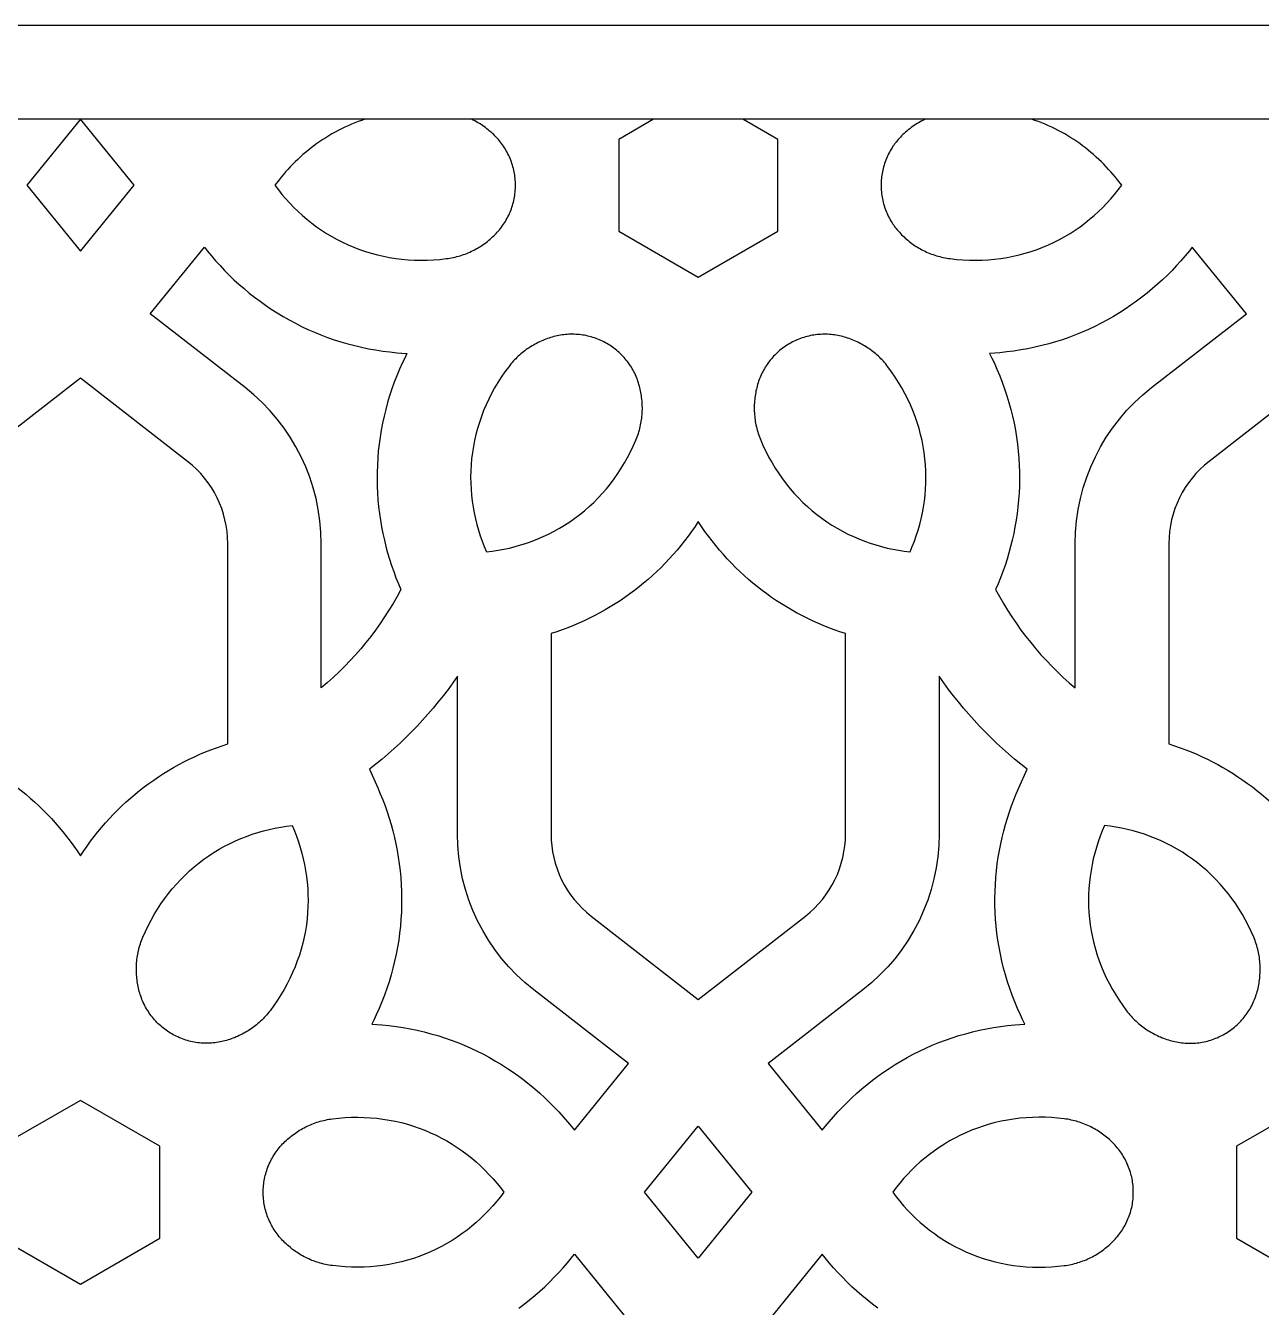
# Model space of a CAD drawing. Extents: x 14322 to 28868, y 1949 to 5319.
# Drawn here: x 16162 to 17947, y 3468 to 5319 of the extents above; entities that cross this region are included whole.
import ezdxf

# ---------------------------------------------------------------- set-up
doc = ezdxf.new("R2010")
doc.units = 0
doc.layers.add('LAYER_01', color=1, linetype='CONTINUOUS')

msp = doc.modelspace()

# ---------------------------------------------------------------- linework, layer by layer
at = {"layer": 'LAYER_01'}
for points in [[(14321.9, 1949.2), (28868, 1949.2), (28868, 5318.8), (14321.9, 5318.8)], [(14457.1, 2084.4), (28732.8, 2084.4), (28732.8, 5183.7), (14457.1, 5183.7)], [(16241.5, 5183.7), (16164.1, 5088.3), (16241.5, 4992.9), (16319, 5088.3)], [(16652.6, 5183.7), (16647.6, 5182), (16642.6, 5180.2), (16637.7, 5178.3), (16632.8, 5176.3), (16628, 5174.2), (16623.2, 5172), (16618.5, 5169.8), (16613.8, 5167.4), (16609.2, 5164.9), (16604.7, 5162.4), (16600.2, 5159.8), (16595.8, 5157), (16591.4, 5154.3), (16587.1, 5151.4), (16582.9, 5148.4), (16578.7, 5145.4), (16574.7, 5142.3), (16570.7, 5139.1), (16566.7, 5135.8), (16562.8, 5132.5), (16559, 5129.1), (16555.3, 5125.7), (16551.7, 5122.2), (16548.1, 5118.6), (16544.6, 5115), (16541.2, 5111.3), (16537.9, 5107.6), (16534.6, 5103.8), (16531.4, 5100), (16528.3, 5096.2), (16522.3, 5088.3), (16527.4, 5081.7), (16532.6, 5075.1), (16538.1, 5068.7), (16543.8, 5062.5), (16549.7, 5056.4), (16555.8, 5050.4), (16562.2, 5044.7), (16568.7, 5039.1), (16575.5, 5033.7), (16582.4, 5028.5), (16589.6, 5023.6), (16596.9, 5018.8), (16604.5, 5014.3), (16612.2, 5010.1), (16620, 5006.1), (16628.1, 5002.3), (16636.3, 4998.9), (16644.6, 4995.7), (16653, 4992.8), (16661.6, 4990.1), (16670.3, 4987.8), (16679.1, 4985.8), (16688, 4984.1), (16696.9, 4982.6), (16705.9, 4981.5), (16715, 4980.7), (16724.1, 4980.2), (16733.2, 4980), (16742.4, 4980.1), (16751.5, 4980.5), (16760.7, 4981.3), (16769.8, 4982.3), (16772.4, 4982.6), (16774.9, 4983), (16777.5, 4983.5), (16780, 4984), (16782.5, 4984.6), (16785, 4985.2), (16787.4, 4985.8), (16789.9, 4986.6), (16792.3, 4987.3), (16794.7, 4988.1), (16797.1, 4989), (16799.4, 4989.9), (16801.7, 4990.9), (16804, 4991.9), (16806.3, 4992.9), (16808.5, 4994), (16810.7, 4995.2), (16812.9, 4996.3), (16815, 4997.6), (16817.2, 4998.8), (16819.3, 5000.1), (16821.3, 5001.5), (16823.3, 5002.9), (16825.3, 5004.3), (16827.3, 5005.8), (16829.2, 5007.3), (16831.1, 5008.8), (16833, 5010.4), (16834.8, 5011.9), (16836.6, 5013.6), (16838.4, 5015.2), (16840.1, 5016.9), (16841.8, 5018.7), (16843.5, 5020.4), (16845.1, 5022.3), (16846.7, 5024.1), (16848.2, 5026), (16849.7, 5028), (16851.2, 5030), (16852.6, 5032), (16854, 5034.1), (16855.3, 5036.2), (16856.5, 5038.4), (16857.8, 5040.6), (16858.9, 5042.8), (16860, 5045.1), (16861.1, 5047.3), (16862.1, 5049.6), (16863, 5052), (16863.9, 5054.3), (16864.7, 5056.7), (16865.5, 5059.1), (16866.2, 5061.5), (16866.8, 5063.9), (16867.4, 5066.3), (16867.9, 5068.8), (16868.3, 5071.2), (16868.7, 5073.7), (16869, 5076.1), (16869.3, 5078.6), (16869.5, 5081), (16869.7, 5083.4), (16869.8, 5085.9), (16869.8, 5088.3), (16869.8, 5090.7), (16869.7, 5093.1), (16869.5, 5095.6), (16869.3, 5098), (16869, 5100.5), (16868.7, 5102.9), (16868.3, 5105.4), (16867.9, 5107.8), (16867.4, 5110.2), (16866.8, 5112.7), (16866.2, 5115.1), (16865.5, 5117.5), (16864.7, 5119.9), (16863.9, 5122.3), (16863, 5124.6), (16862.1, 5126.9), (16861.1, 5129.3), (16860, 5131.5), (16858.9, 5133.8), (16857.8, 5136), (16856.5, 5138.2), (16855.3, 5140.4), (16854, 5142.5), (16852.6, 5144.6), (16851.2, 5146.6), (16849.7, 5148.6), (16848.2, 5150.6), (16846.7, 5152.5), (16845.1, 5154.3), (16843.5, 5156.2), (16841.8, 5157.9), (16840.1, 5159.7), (16838.3, 5161.5), (16836.4, 5163.2), (16834.5, 5165), (16832.5, 5166.6), (16830.5, 5168.3), (16828.5, 5169.9), (16826.4, 5171.5), (16824.3, 5173), (16822.2, 5174.5), (16820, 5176), (16817.8, 5177.4), (16815.5, 5178.7), (16813.3, 5180), (16810.9, 5181.3), (16808.6, 5182.5), (16806.2, 5183.7)], [(17069.3, 5183.7), (17018.9, 5154.6), (17018.9, 5022), (17133.8, 4955.7), (17248.6, 5022), (17248.6, 5154.6), (17198.2, 5183.7)], [(17461.3, 5183.7), (17459, 5182.5), (17456.6, 5181.3), (17454.3, 5180), (17452, 5178.7), (17449.8, 5177.4), (17447.5, 5176), (17445.4, 5174.5), (17443.2, 5173), (17441.1, 5171.5), (17439.1, 5169.9), (17437, 5168.3), (17435, 5166.6), (17433.1, 5165), (17431.2, 5163.2), (17429.3, 5161.5), (17427.4, 5159.7), (17425.7, 5157.9), (17424.1, 5156.2), (17422.5, 5154.3), (17420.9, 5152.5), (17419.3, 5150.6), (17417.8, 5148.6), (17416.4, 5146.6), (17414.9, 5144.6), (17413.6, 5142.5), (17412.3, 5140.4), (17411, 5138.2), (17409.8, 5136), (17408.6, 5133.8), (17407.5, 5131.5), (17406.5, 5129.3), (17405.5, 5126.9), (17404.5, 5124.6), (17403.7, 5122.3), (17402.8, 5119.9), (17402.1, 5117.5), (17401.4, 5115.1), (17400.8, 5112.7), (17400.2, 5110.2), (17399.7, 5107.8), (17399.2, 5105.4), (17398.8, 5102.9), (17398.5, 5100.5), (17398.2, 5098), (17398, 5095.6), (17397.9, 5093.1), (17397.8, 5090.7), (17397.8, 5088.3), (17397.8, 5085.9), (17397.9, 5083.4), (17398, 5081), (17398.2, 5078.6), (17398.5, 5076.1), (17398.8, 5073.7), (17399.2, 5071.2), (17399.7, 5068.8), (17400.2, 5066.3), (17400.8, 5063.9), (17401.4, 5061.5), (17402.1, 5059.1), (17402.8, 5056.7), (17403.7, 5054.3), (17404.5, 5052), (17405.5, 5049.6), (17406.5, 5047.3), (17407.5, 5045.1), (17408.6, 5042.8), (17409.8, 5040.6), (17411, 5038.4), (17412.3, 5036.2), (17413.6, 5034.1), (17414.9, 5032), (17416.4, 5030), (17417.8, 5028), (17419.3, 5026), (17420.9, 5024.1), (17422.5, 5022.3), (17424.1, 5020.4), (17425.7, 5018.7), (17427.4, 5016.9), (17429.2, 5015.2), (17430.9, 5013.6), (17432.7, 5011.9), (17434.6, 5010.4), (17436.4, 5008.8), (17438.3, 5007.3), (17440.2, 5005.8), (17442.2, 5004.3), (17444.2, 5002.9), (17446.2, 5001.5), (17448.3, 5000.1), (17450.4, 4998.8), (17452.5, 4997.6), (17454.6, 4996.3), (17456.8, 4995.2), (17459, 4994), (17461.3, 4992.9), (17463.5, 4991.9), (17465.8, 4990.9), (17468.1, 4989.9), (17470.5, 4989), (17472.9, 4988.1), (17475.2, 4987.3), (17477.7, 4986.6), (17480.1, 4985.8), (17482.6, 4985.2), (17485, 4984.6), (17487.5, 4984), (17490.1, 4983.5), (17492.6, 4983), (17495.2, 4982.6), (17497.7, 4982.3), (17506.9, 4981.3), (17516, 4980.5), (17525.2, 4980.1), (17534.3, 4980), (17543.5, 4980.2), (17552.6, 4980.7), (17561.6, 4981.5), (17570.6, 4982.6), (17579.6, 4984.1), (17588.5, 4985.8), (17597.2, 4987.8), (17605.9, 4990.1), (17614.5, 4992.8), (17623, 4995.7), (17631.3, 4998.9), (17639.5, 5002.3), (17647.5, 5006.1), (17655.4, 5010.1), (17663.1, 5014.3), (17670.6, 5018.8), (17678, 5023.6), (17685.1, 5028.5), (17692.1, 5033.7), (17698.8, 5039.1), (17705.4, 5044.7), (17711.7, 5050.4), (17717.9, 5056.4), (17723.8, 5062.5), (17729.5, 5068.7), (17734.9, 5075.1), (17740.2, 5081.7), (17745.2, 5088.3), (17739.2, 5096.2), (17736.1, 5100), (17732.9, 5103.8), (17729.7, 5107.6), (17726.3, 5111.3), (17722.9, 5115), (17719.4, 5118.6), (17715.9, 5122.2), (17712.2, 5125.7), (17708.5, 5129.1), (17704.7, 5132.5), (17700.8, 5135.8), (17696.9, 5139.1), (17692.9, 5142.3), (17688.8, 5145.4), (17684.6, 5148.4), (17680.4, 5151.4), (17676.1, 5154.3), (17671.8, 5157), (17667.4, 5159.8), (17662.9, 5162.4), (17658.3, 5164.9), (17653.7, 5167.4), (17649.1, 5169.8), (17644.3, 5172), (17639.6, 5174.2), (17634.7, 5176.3), (17629.9, 5178.3), (17624.9, 5180.2), (17620, 5182), (17615, 5183.7)], [(17001.8, 4859.7), (16999.7, 4860.9), (16997.5, 4862), (16995.3, 4863.1), (16993.1, 4864.1), (16990.9, 4865.1), (16988.6, 4866.1), (16986.3, 4867), (16983.9, 4867.8), (16981.6, 4868.6), (16979.2, 4869.3), (16976.8, 4869.9), (16974.3, 4870.5), (16971.9, 4871.1), (16969.4, 4871.6), (16966.9, 4872), (16964.4, 4872.3), (16962, 4872.6), (16959.5, 4872.8), (16957, 4873), (16954.4, 4873.1), (16951.9, 4873.2), (16949.4, 4873.1), (16946.9, 4873.1), (16944.5, 4872.9), (16942, 4872.7), (16939.5, 4872.5), (16937.1, 4872.1), (16934.6, 4871.8), (16932.2, 4871.3), (16929.8, 4870.8), (16927.5, 4870.3), (16925.1, 4869.7), (16922.8, 4869), (16920.5, 4868.3), (16918.2, 4867.6), (16915.9, 4866.8), (16913.6, 4865.9), (16911.3, 4865.1), (16909.1, 4864.1), (16906.8, 4863.2), (16904.6, 4862.2), (16902.4, 4861.1), (16900.2, 4860), (16898, 4858.8), (16895.8, 4857.6), (16893.7, 4856.4), (16891.6, 4855.1), (16889.5, 4853.7), (16887.4, 4852.4), (16885.4, 4850.9), (16883.4, 4849.4), (16881.4, 4847.9), (16879.4, 4846.3), (16877.5, 4844.7), (16875.6, 4843.1), (16873.7, 4841.3), (16871.9, 4839.6), (16870.1, 4837.8), (16868.3, 4836), (16866.6, 4834.1), (16864.8, 4832.1), (16863.2, 4830.2), (16861.5, 4828.2), (16860, 4826.1), (16854.5, 4818.7), (16849.3, 4811.1), (16844.4, 4803.4), (16839.7, 4795.6), (16835.3, 4787.5), (16831.2, 4779.4), (16827.4, 4771.2), (16823.8, 4762.8), (16820.6, 4754.3), (16817.6, 4745.8), (16815, 4737.2), (16812.7, 4728.5), (16810.7, 4719.7), (16809, 4711), (16807.6, 4702.2), (16806.5, 4693.3), (16805.7, 4684.5), (16805.2, 4675.7), (16805, 4666.9), (16805.2, 4658.1), (16805.6, 4649.4), (16806.3, 4640.7), (16807.3, 4632.1), (16808.6, 4623.6), (16810.2, 4615.1), (16812, 4606.7), (16814.1, 4598.4), (16816.4, 4590.3), (16819, 4582.2), (16821.8, 4574.3), (16824.8, 4566.4), (16828, 4558.8), (16836.3, 4559.8), (16844.6, 4561.1), (16852.9, 4562.6), (16861.1, 4564.4), (16869.4, 4566.5), (16877.6, 4568.8), (16885.8, 4571.4), (16893.9, 4574.3), (16901.9, 4577.5), (16909.9, 4580.9), (16917.7, 4584.6), (16925.5, 4588.6), (16933.2, 4592.9), (16940.7, 4597.5), (16948.1, 4602.3), (16955.4, 4607.4), (16962.5, 4612.7), (16969.4, 4618.3), (16976.1, 4624.2), (16982.7, 4630.3), (16989.1, 4636.7), (16995.2, 4643.3), (17001.1, 4650.1), (17006.8, 4657.1), (17012.3, 4664.4), (17017.5, 4671.8), (17022.5, 4679.5), (17027.3, 4687.3), (17031.7, 4695.3), (17036, 4703.4), (17039.9, 4711.7), (17043.6, 4720.1), (17044.6, 4722.5), (17045.5, 4724.9), (17046.4, 4727.3), (17047.2, 4729.8), (17048, 4732.2), (17048.7, 4734.7), (17049.3, 4737.1), (17049.9, 4739.6), (17050.5, 4742.1), (17051, 4744.6), (17051.4, 4747), (17051.8, 4749.5), (17052.1, 4752), (17052.4, 4754.5), (17052.6, 4757), (17052.8, 4759.5), (17052.9, 4762), (17053, 4764.4), (17053, 4766.9), (17052.9, 4769.4), (17052.9, 4771.8), (17052.7, 4774.3), (17052.5, 4776.7), (17052.3, 4779.2), (17052, 4781.6), (17051.7, 4784), (17051.3, 4786.4), (17050.9, 4788.8), (17050.4, 4791.2), (17049.9, 4793.6), (17049.3, 4795.9), (17048.7, 4798.3), (17048.1, 4800.6), (17047.4, 4802.9), (17046.6, 4805.3), (17045.8, 4807.6), (17044.9, 4809.9), (17044, 4812.2), (17043, 4814.4), (17041.9, 4816.7), (17040.8, 4818.9), (17039.6, 4821.1), (17038.4, 4823.3), (17037.1, 4825.4), (17035.7, 4827.5), (17034.3, 4829.6), (17032.9, 4831.7), (17031.4, 4833.7), (17029.8, 4835.6), (17028.2, 4837.6), (17026.6, 4839.5), (17024.9, 4841.3), (17023.2, 4843.1), (17021.4, 4844.9), (17019.6, 4846.6), (17017.7, 4848.3), (17015.8, 4849.9), (17013.9, 4851.4), (17012, 4853), (17010, 4854.4), (17008, 4855.8), (17005.9, 4857.2), (17003.9, 4858.4)], [(17265.8, 4859.7), (17263.7, 4858.4), (17261.6, 4857.2), (17259.6, 4855.8), (17257.6, 4854.4), (17255.6, 4853), (17253.6, 4851.4), (17251.7, 4849.9), (17249.8, 4848.3), (17248, 4846.6), (17246.1, 4844.9), (17244.4, 4843.1), (17242.6, 4841.3), (17240.9, 4839.5), (17239.3, 4837.6), (17237.7, 4835.6), (17236.1, 4833.7), (17234.6, 4831.7), (17233.2, 4829.6), (17231.8, 4827.5), (17230.5, 4825.4), (17229.2, 4823.3), (17227.9, 4821.1), (17226.8, 4818.9), (17225.6, 4816.7), (17224.6, 4814.4), (17223.6, 4812.2), (17222.6, 4809.9), (17221.7, 4807.6), (17220.9, 4805.3), (17220.1, 4802.9), (17219.4, 4800.6), (17218.8, 4798.3), (17218.2, 4795.9), (17217.6, 4793.6), (17217.1, 4791.2), (17216.7, 4788.8), (17216.2, 4786.4), (17215.9, 4784), (17215.5, 4781.6), (17215.2, 4779.2), (17215, 4776.7), (17214.8, 4774.3), (17214.7, 4771.8), (17214.6, 4769.4), (17214.6, 4766.9), (17214.6, 4764.4), (17214.6, 4762), (17214.8, 4759.5), (17214.9, 4757), (17215.2, 4754.5), (17215.4, 4752), (17215.8, 4749.5), (17216.1, 4747), (17216.6, 4744.6), (17217.1, 4742.1), (17217.6, 4739.6), (17218.2, 4737.1), (17218.9, 4734.7), (17219.6, 4732.2), (17220.3, 4729.8), (17221.1, 4727.3), (17222, 4724.9), (17222.9, 4722.5), (17223.9, 4720.1), (17227.6, 4711.7), (17231.6, 4703.4), (17235.8, 4695.3), (17240.3, 4687.3), (17245, 4679.5), (17250, 4671.8), (17255.2, 4664.4), (17260.7, 4657.1), (17266.4, 4650.1), (17272.3, 4643.3), (17278.5, 4636.7), (17284.8, 4630.3), (17291.4, 4624.2), (17298.1, 4618.3), (17305.1, 4612.7), (17312.2, 4607.4), (17319.4, 4602.3), (17326.8, 4597.5), (17334.4, 4592.9), (17342, 4588.6), (17349.8, 4584.6), (17357.7, 4580.9), (17365.6, 4577.5), (17373.7, 4574.3), (17381.8, 4571.4), (17390, 4568.8), (17398.2, 4566.5), (17406.4, 4564.4), (17414.7, 4562.6), (17422.9, 4561.1), (17431.2, 4559.8), (17439.5, 4558.8), (17442.7, 4566.4), (17445.8, 4574.3), (17448.6, 4582.2), (17451.1, 4590.3), (17453.5, 4598.4), (17455.5, 4606.7), (17457.4, 4615.1), (17458.9, 4623.6), (17460.2, 4632.1), (17461.2, 4640.7), (17461.9, 4649.4), (17462.4, 4658.1), (17462.5, 4666.9), (17462.3, 4675.7), (17461.9, 4684.5), (17461.1, 4693.3), (17460, 4702.2), (17458.6, 4711), (17456.9, 4719.7), (17454.9, 4728.5), (17452.5, 4737.2), (17449.9, 4745.8), (17446.9, 4754.3), (17443.7, 4762.8), (17440.2, 4771.2), (17436.3, 4779.4), (17432.2, 4787.5), (17427.8, 4795.6), (17423.1, 4803.4), (17418.2, 4811.1), (17413, 4818.7), (17407.6, 4826.1), (17406, 4828.2), (17404.4, 4830.2), (17402.7, 4832.1), (17401, 4834.1), (17399.2, 4836), (17397.5, 4837.8), (17395.7, 4839.6), (17393.8, 4841.3), (17392, 4843.1), (17390.1, 4844.7), (17388.1, 4846.3), (17386.2, 4847.9), (17384.2, 4849.4), (17382.2, 4850.9), (17380.1, 4852.4), (17378, 4853.7), (17376, 4855.1), (17373.8, 4856.4), (17371.7, 4857.6), (17369.5, 4858.8), (17367.4, 4860), (17365.2, 4861.1), (17363, 4862.2), (17360.7, 4863.2), (17358.5, 4864.1), (17356.2, 4865.1), (17354, 4865.9), (17351.7, 4866.8), (17349.4, 4867.6), (17347.1, 4868.3), (17344.7, 4869), (17342.4, 4869.7), (17340.1, 4870.3), (17337.7, 4870.8), (17335.3, 4871.3), (17332.9, 4871.8), (17330.5, 4872.1), (17328, 4872.5), (17325.6, 4872.7), (17323.1, 4872.9), (17320.6, 4873.1), (17318.1, 4873.1), (17315.6, 4873.2), (17313.1, 4873.1), (17310.6, 4873), (17308.1, 4872.8), (17305.6, 4872.6), (17303.1, 4872.3), (17300.6, 4872), (17298.1, 4871.6), (17295.7, 4871.1), (17293.2, 4870.5), (17290.8, 4869.9), (17288.4, 4869.3), (17286, 4868.6), (17283.6, 4867.8), (17281.3, 4867), (17279, 4866.1), (17276.7, 4865.1), (17274.4, 4864.1), (17272.2, 4863.1), (17270, 4862), (17267.9, 4860.9)], [(16373.5, 3862.6), (16371.4, 3863.9), (16369.4, 3865.2), (16367.3, 3866.5), (16365.3, 3867.9), (16363.3, 3869.4), (16361.4, 3870.9), (16359.5, 3872.4), (16357.6, 3874.1), (16355.7, 3875.7), (16353.9, 3877.4), (16352.1, 3879.2), (16350.4, 3881), (16348.7, 3882.8), (16347.1, 3884.7), (16345.5, 3886.7), (16343.9, 3888.6), (16342.4, 3890.7), (16341, 3892.7), (16339.6, 3894.8), (16338.2, 3896.9), (16336.9, 3899.1), (16335.7, 3901.2), (16334.5, 3903.4), (16333.4, 3905.7), (16332.3, 3907.9), (16331.3, 3910.2), (16330.4, 3912.4), (16329.5, 3914.7), (16328.7, 3917.1), (16327.9, 3919.4), (16327.2, 3921.7), (16326.6, 3924), (16326, 3926.4), (16325.4, 3928.7), (16324.9, 3931.1), (16324.4, 3933.5), (16324, 3935.9), (16323.6, 3938.3), (16323.3, 3940.7), (16323, 3943.1), (16322.8, 3945.6), (16322.6, 3948), (16322.5, 3950.5), (16322.4, 3952.9), (16322.3, 3955.4), (16322.3, 3957.9), (16322.4, 3960.4), (16322.5, 3962.8), (16322.7, 3965.3), (16322.9, 3967.8), (16323.2, 3970.3), (16323.5, 3972.8), (16323.9, 3975.3), (16324.3, 3977.8), (16324.8, 3980.2), (16325.4, 3982.7), (16326, 3985.2), (16326.6, 3987.6), (16327.3, 3990.1), (16328.1, 3992.6), (16328.9, 3995), (16329.8, 3997.4), (16330.7, 3999.8), (16331.7, 4002.2), (16335.4, 4010.7), (16339.3, 4018.9), (16343.6, 4027.1), (16348, 4035), (16352.8, 4042.9), (16357.8, 4050.5), (16363, 4057.9), (16368.5, 4065.2), (16374.2, 4072.2), (16380.1, 4079.1), (16386.3, 4085.6), (16392.6, 4092), (16399.2, 4098.1), (16405.9, 4104), (16412.8, 4109.6), (16419.9, 4115), (16427.2, 4120), (16434.6, 4124.9), (16442.1, 4129.4), (16449.8, 4133.7), (16457.6, 4137.7), (16465.4, 4141.4), (16473.4, 4144.8), (16481.4, 4148), (16489.6, 4150.9), (16497.7, 4153.5), (16505.9, 4155.8), (16514.2, 4157.9), (16522.4, 4159.7), (16530.7, 4161.2), (16539, 4162.5), (16547.3, 4163.6), (16550.5, 4155.9), (16553.5, 4148.1), (16556.3, 4140.1), (16558.9, 4132.1), (16561.2, 4123.9), (16563.3, 4115.6), (16565.1, 4107.2), (16566.7, 4098.8), (16568, 4090.2), (16569, 4081.6), (16569.7, 4072.9), (16570.1, 4064.2), (16570.3, 4055.4), (16570.1, 4046.6), (16569.6, 4037.8), (16568.8, 4029), (16567.8, 4020.2), (16566.4, 4011.4), (16564.6, 4002.6), (16562.6, 3993.9), (16560.3, 3985.2), (16557.7, 3976.5), (16554.7, 3968), (16551.5, 3959.5), (16547.9, 3951.2), (16544.1, 3942.9), (16540, 3934.8), (16535.6, 3926.8), (16530.9, 3918.9), (16526, 3911.2), (16520.8, 3903.6), (16515.4, 3896.2), (16513.8, 3894.2), (16512.1, 3892.1), (16510.5, 3890.2), (16508.8, 3888.3), (16507, 3886.4), (16505.2, 3884.5), (16503.4, 3882.7), (16501.6, 3881), (16499.7, 3879.3), (16497.8, 3877.6), (16495.9, 3876), (16493.9, 3874.4), (16491.9, 3872.9), (16489.9, 3871.4), (16487.9, 3870), (16485.8, 3868.6), (16483.7, 3867.2), (16481.6, 3865.9), (16479.5, 3864.7), (16477.3, 3863.5), (16475.1, 3862.3), (16472.9, 3861.2), (16470.7, 3860.2), (16468.5, 3859.1), (16466.3, 3858.2), (16464, 3857.2), (16461.7, 3856.4), (16459.4, 3855.5), (16457.1, 3854.8), (16454.8, 3854), (16452.5, 3853.3), (16450.2, 3852.7), (16447.8, 3852.1), (16445.5, 3851.5), (16443.1, 3851), (16440.7, 3850.6), (16438.2, 3850.2), (16435.8, 3849.9), (16433.3, 3849.6), (16430.8, 3849.4), (16428.4, 3849.3), (16425.9, 3849.2), (16423.4, 3849.2), (16420.9, 3849.2), (16418.4, 3849.3), (16415.9, 3849.5), (16413.4, 3849.7), (16410.9, 3850), (16408.4, 3850.4), (16405.9, 3850.8), (16403.4, 3851.2), (16401, 3851.8), (16398.6, 3852.4), (16396.1, 3853), (16393.7, 3853.8), (16391.4, 3854.5), (16389, 3855.4), (16386.7, 3856.3), (16384.4, 3857.2), (16382.2, 3858.2), (16380, 3859.2), (16377.8, 3860.3), (16375.6, 3861.5)], [(17894, 3862.6), (17896.1, 3863.9), (17898.2, 3865.2), (17900.2, 3866.5), (17902.2, 3867.9), (17904.2, 3869.4), (17906.1, 3870.9), (17908.1, 3872.4), (17910, 3874.1), (17911.8, 3875.7), (17913.6, 3877.4), (17915.4, 3879.2), (17917.1, 3881), (17918.8, 3882.8), (17920.5, 3884.7), (17922.1, 3886.7), (17923.6, 3888.6), (17925.1, 3890.7), (17926.6, 3892.7), (17928, 3894.8), (17929.3, 3896.9), (17930.6, 3899.1), (17931.8, 3901.2), (17933, 3903.4), (17934.1, 3905.7), (17935.2, 3907.9), (17936.2, 3910.2), (17937.2, 3912.4), (17938, 3914.7), (17938.9, 3917.1), (17939.6, 3919.4), (17940.3, 3921.7), (17941, 3924), (17941.6, 3926.4), (17942.1, 3928.7), (17942.6, 3931.1), (17943.1, 3933.5), (17943.5, 3935.9), (17943.9, 3938.3), (17944.2, 3940.7), (17944.5, 3943.1), (17944.8, 3945.6), (17944.9, 3948), (17945.1, 3950.5), (17945.2, 3952.9), (17945.2, 3955.4), (17945.2, 3957.9), (17945.1, 3960.4), (17945, 3962.8), (17944.8, 3965.3), (17944.6, 3967.8), (17944.4, 3970.3), (17944, 3972.8), (17943.6, 3975.3), (17943.2, 3977.8), (17942.7, 3980.2), (17942.2, 3982.7), (17941.6, 3985.2), (17940.9, 3987.6), (17940.2, 3990.1), (17939.4, 3992.6), (17938.6, 3995), (17937.8, 3997.4), (17936.8, 3999.8), (17935.9, 4002.2), (17932.2, 4010.7), (17928.2, 4018.9), (17924, 4027.1), (17919.5, 4035), (17914.8, 4042.9), (17909.8, 4050.5), (17904.5, 4057.9), (17899.1, 4065.2), (17893.4, 4072.2), (17887.4, 4079.1), (17881.3, 4085.6), (17874.9, 4092), (17868.4, 4098.1), (17861.6, 4104), (17854.7, 4109.6), (17847.6, 4115), (17840.4, 4120), (17833, 4124.9), (17825.4, 4129.4), (17817.8, 4133.7), (17810, 4137.7), (17802.1, 4141.4), (17794.1, 4144.8), (17786.1, 4148), (17778, 4150.9), (17769.8, 4153.5), (17761.6, 4155.8), (17753.4, 4157.9), (17745.1, 4159.7), (17736.8, 4161.2), (17728.6, 4162.5), (17720.3, 4163.6), (17717, 4155.9), (17714, 4148.1), (17711.2, 4140.1), (17708.6, 4132.1), (17706.3, 4123.9), (17704.2, 4115.6), (17702.4, 4107.2), (17700.9, 4098.8), (17699.6, 4090.2), (17698.6, 4081.6), (17697.8, 4072.9), (17697.4, 4064.2), (17697.3, 4055.4), (17697.4, 4046.6), (17697.9, 4037.8), (17698.7, 4029), (17699.8, 4020.2), (17701.2, 4011.4), (17702.9, 4002.6), (17704.9, 3993.9), (17707.2, 3985.2), (17709.9, 3976.5), (17712.8, 3968), (17716.1, 3959.5), (17719.6, 3951.2), (17723.4, 3942.9), (17727.6, 3934.8), (17732, 3926.8), (17736.6, 3918.9), (17741.6, 3911.2), (17746.8, 3903.6), (17752.2, 3896.2), (17753.8, 3894.2), (17755.4, 3892.1), (17757.1, 3890.2), (17758.8, 3888.3), (17760.5, 3886.4), (17762.3, 3884.5), (17764.1, 3882.7), (17766, 3881), (17767.8, 3879.3), (17769.7, 3877.6), (17771.7, 3876), (17773.6, 3874.4), (17775.6, 3872.9), (17777.6, 3871.4), (17779.7, 3870), (17781.7, 3868.6), (17783.8, 3867.2), (17785.9, 3865.9), (17788.1, 3864.7), (17790.2, 3863.5), (17792.4, 3862.3), (17794.6, 3861.2), (17796.8, 3860.2), (17799, 3859.1), (17801.3, 3858.2), (17803.5, 3857.2), (17805.8, 3856.4), (17808.1, 3855.5), (17810.4, 3854.8), (17812.7, 3854), (17815, 3853.3), (17817.4, 3852.7), (17819.7, 3852.1), (17822.1, 3851.5), (17824.5, 3851), (17826.9, 3850.6), (17829.3, 3850.2), (17831.8, 3849.9), (17834.2, 3849.6), (17836.7, 3849.4), (17839.2, 3849.3), (17841.7, 3849.2), (17844.2, 3849.2), (17846.7, 3849.2), (17849.2, 3849.3), (17851.7, 3849.5), (17854.2, 3849.7), (17856.7, 3850), (17859.2, 3850.4), (17861.6, 3850.8), (17864.1, 3851.2), (17866.6, 3851.8), (17869, 3852.4), (17871.4, 3853), (17873.8, 3853.8), (17876.2, 3854.5), (17878.5, 3855.4), (17880.8, 3856.3), (17883.1, 3857.2), (17885.3, 3858.2), (17887.6, 3859.2), (17889.8, 3860.3), (17891.9, 3861.5)], [(16241.5, 3766.6), (16126.7, 3700.3), (16126.7, 3567.7), (16241.5, 3501.4), (16356.4, 3567.7), (16356.4, 3700.3)], [(18026, 3766.6), (17911.2, 3700.3), (17911.2, 3567.7), (18026, 3501.4), (18140.8, 3567.7), (18140.8, 3700.3)], [(16505.5, 3634), (16505.5, 3636.4), (16505.6, 3638.9), (16505.8, 3641.3), (16506, 3643.8), (16506.3, 3646.2), (16506.6, 3648.7), (16507, 3651.1), (16507.4, 3653.5), (16507.9, 3656), (16508.5, 3658.4), (16509.2, 3660.8), (16509.8, 3663.2), (16510.6, 3665.6), (16511.4, 3668), (16512.3, 3670.3), (16513.2, 3672.7), (16514.2, 3675), (16515.3, 3677.3), (16516.4, 3679.5), (16517.5, 3681.7), (16518.8, 3683.9), (16520, 3686.1), (16521.3, 3688.2), (16522.7, 3690.3), (16524.1, 3692.3), (16525.6, 3694.3), (16527.1, 3696.3), (16528.6, 3698.2), (16530.2, 3700.1), (16531.8, 3701.9), (16533.5, 3703.7), (16535.2, 3705.4), (16536.9, 3707.1), (16538.7, 3708.7), (16540.5, 3710.4), (16542.3, 3712), (16544.2, 3713.5), (16546.1, 3715.1), (16548, 3716.6), (16550, 3718), (16552, 3719.4), (16554, 3720.8), (16556.1, 3722.2), (16558.1, 3723.5), (16560.3, 3724.7), (16562.4, 3726), (16564.6, 3727.2), (16566.8, 3728.3), (16569, 3729.4), (16571.3, 3730.4), (16573.6, 3731.4), (16575.9, 3732.4), (16578.2, 3733.3), (16580.6, 3734.2), (16583, 3735), (16585.4, 3735.8), (16587.9, 3736.5), (16590.3, 3737.1), (16592.8, 3737.8), (16595.3, 3738.3), (16597.8, 3738.8), (16600.4, 3739.3), (16602.9, 3739.7), (16605.5, 3740.1), (16614.6, 3741.1), (16623.8, 3741.8), (16632.9, 3742.2), (16642.1, 3742.3), (16651.2, 3742.1), (16660.3, 3741.6), (16669.4, 3740.8), (16678.4, 3739.7), (16687.4, 3738.3), (16696.2, 3736.5), (16705, 3734.5), (16713.7, 3732.2), (16722.3, 3729.6), (16730.7, 3726.7), (16739.1, 3723.5), (16747.2, 3720), (16755.3, 3716.3), (16763.1, 3712.3), (16770.8, 3708), (16778.4, 3703.5), (16785.7, 3698.8), (16792.9, 3693.8), (16799.8, 3688.6), (16806.6, 3683.2), (16813.1, 3677.7), (16819.5, 3671.9), (16825.6, 3666), (16831.5, 3659.8), (16837.2, 3653.6), (16842.7, 3647.2), (16848, 3640.7), (16853, 3634), (16848, 3627.4), (16842.7, 3620.9), (16837.2, 3614.5), (16831.5, 3608.2), (16825.6, 3602.1), (16819.5, 3596.2), (16813.1, 3590.4), (16806.6, 3584.8), (16799.8, 3579.4), (16792.9, 3574.2), (16785.7, 3569.3), (16778.4, 3564.5), (16770.8, 3560), (16763.1, 3555.8), (16755.3, 3551.8), (16747.2, 3548), (16739.1, 3544.6), (16730.7, 3541.4), (16722.3, 3538.5), (16713.7, 3535.9), (16705, 3533.5), (16696.2, 3531.5), (16687.4, 3529.8), (16678.4, 3528.4), (16669.4, 3527.3), (16660.3, 3526.4), (16651.2, 3525.9), (16642.1, 3525.7), (16632.9, 3525.9), (16623.8, 3526.3), (16614.6, 3527), (16605.5, 3528), (16602.9, 3528.3), (16600.4, 3528.7), (16597.8, 3529.2), (16595.3, 3529.7), (16592.8, 3530.3), (16590.3, 3530.9), (16587.9, 3531.6), (16585.4, 3532.3), (16583, 3533), (16580.6, 3533.9), (16578.2, 3534.7), (16575.9, 3535.6), (16573.6, 3536.6), (16571.3, 3537.6), (16569, 3538.7), (16566.8, 3539.8), (16564.6, 3540.9), (16562.4, 3542.1), (16560.3, 3543.3), (16558.1, 3544.6), (16556.1, 3545.9), (16554, 3547.2), (16552, 3548.6), (16550, 3550), (16548, 3551.5), (16546.1, 3553), (16544.2, 3554.5), (16542.3, 3556.1), (16540.5, 3557.7), (16538.7, 3559.3), (16536.9, 3561), (16535.2, 3562.7), (16533.5, 3564.4), (16531.8, 3566.2), (16530.2, 3568), (16528.6, 3569.8), (16527.1, 3571.8), (16525.6, 3573.7), (16524.1, 3575.7), (16522.7, 3577.8), (16521.3, 3579.8), (16520, 3582), (16518.8, 3584.1), (16517.5, 3586.3), (16516.4, 3588.5), (16515.3, 3590.8), (16514.2, 3593.1), (16513.2, 3595.4), (16512.3, 3597.7), (16511.4, 3600.1), (16510.6, 3602.4), (16509.8, 3604.8), (16509.2, 3607.2), (16508.5, 3609.6), (16507.9, 3612.1), (16507.4, 3614.5), (16507, 3617), (16506.6, 3619.4), (16506.3, 3621.8), (16506, 3624.3), (16505.8, 3626.7), (16505.6, 3629.2), (16505.5, 3631.6)], [(17762, 3634), (17762, 3636.4), (17761.9, 3638.9), (17761.8, 3641.3), (17761.6, 3643.8), (17761.3, 3646.2), (17761, 3648.7), (17760.6, 3651.1), (17760.1, 3653.5), (17759.6, 3656), (17759, 3658.4), (17758.4, 3660.8), (17757.7, 3663.2), (17756.9, 3665.6), (17756.1, 3668), (17755.2, 3670.3), (17754.3, 3672.7), (17753.3, 3675), (17752.3, 3677.3), (17751.2, 3679.5), (17750, 3681.7), (17748.8, 3683.9), (17747.5, 3686.1), (17746.2, 3688.2), (17744.8, 3690.3), (17743.4, 3692.3), (17742, 3694.3), (17740.5, 3696.3), (17738.9, 3698.2), (17737.3, 3700.1), (17735.7, 3701.9), (17734, 3703.7), (17732.3, 3705.4), (17730.6, 3707.1), (17728.8, 3708.7), (17727.1, 3710.4), (17725.2, 3712), (17723.4, 3713.5), (17721.5, 3715.1), (17719.5, 3716.6), (17717.6, 3718), (17715.6, 3719.4), (17713.5, 3720.8), (17711.5, 3722.2), (17709.4, 3723.5), (17707.3, 3724.7), (17705.1, 3726), (17703, 3727.2), (17700.7, 3728.3), (17698.5, 3729.4), (17696.2, 3730.4), (17694, 3731.4), (17691.6, 3732.4), (17689.3, 3733.3), (17686.9, 3734.2), (17684.5, 3735), (17682.1, 3735.8), (17679.7, 3736.5), (17677.2, 3737.1), (17674.7, 3737.8), (17672.2, 3738.3), (17669.7, 3738.8), (17667.2, 3739.3), (17664.6, 3739.7), (17662, 3740.1), (17652.9, 3741.1), (17643.8, 3741.8), (17634.6, 3742.2), (17625.5, 3742.3), (17616.3, 3742.1), (17607.2, 3741.6), (17598.2, 3740.8), (17589.1, 3739.7), (17580.2, 3738.3), (17571.3, 3736.5), (17562.5, 3734.5), (17553.8, 3732.2), (17545.3, 3729.6), (17536.8, 3726.7), (17528.5, 3723.5), (17520.3, 3720), (17512.3, 3716.3), (17504.4, 3712.3), (17496.7, 3708), (17489.2, 3703.5), (17481.8, 3698.8), (17474.7, 3693.8), (17467.7, 3688.6), (17460.9, 3683.2), (17454.4, 3677.7), (17448.1, 3671.9), (17441.9, 3666), (17436, 3659.8), (17430.3, 3653.6), (17424.8, 3647.2), (17419.6, 3640.7), (17414.6, 3634), (17419.6, 3627.4), (17424.8, 3620.9), (17430.3, 3614.5), (17436, 3608.2), (17441.9, 3602.1), (17448.1, 3596.2), (17454.4, 3590.4), (17460.9, 3584.8), (17467.7, 3579.4), (17474.7, 3574.2), (17481.8, 3569.3), (17489.2, 3564.5), (17496.7, 3560), (17504.4, 3555.8), (17512.3, 3551.8), (17520.3, 3548), (17528.5, 3544.6), (17536.8, 3541.4), (17545.3, 3538.5), (17553.8, 3535.9), (17562.5, 3533.5), (17571.3, 3531.5), (17580.2, 3529.8), (17589.1, 3528.4), (17598.2, 3527.3), (17607.2, 3526.4), (17616.3, 3525.9), (17625.5, 3525.7), (17634.6, 3525.9), (17643.8, 3526.3), (17652.9, 3527), (17662, 3528), (17664.6, 3528.3), (17667.2, 3528.7), (17669.7, 3529.2), (17672.2, 3529.7), (17674.7, 3530.3), (17677.2, 3530.9), (17679.7, 3531.6), (17682.1, 3532.3), (17684.5, 3533), (17686.9, 3533.9), (17689.3, 3534.7), (17691.6, 3535.6), (17694, 3536.6), (17696.2, 3537.6), (17698.5, 3538.7), (17700.7, 3539.8), (17703, 3540.9), (17705.1, 3542.1), (17707.3, 3543.3), (17709.4, 3544.6), (17711.5, 3545.9), (17713.5, 3547.2), (17715.6, 3548.6), (17717.6, 3550), (17719.5, 3551.5), (17721.5, 3553), (17723.4, 3554.5), (17725.2, 3556.1), (17727.1, 3557.7), (17728.8, 3559.3), (17730.6, 3561), (17732.3, 3562.7), (17734, 3564.4), (17735.7, 3566.2), (17737.3, 3568), (17738.9, 3569.8), (17740.5, 3571.8), (17742, 3573.7), (17743.4, 3575.7), (17744.8, 3577.8), (17746.2, 3579.8), (17747.5, 3582), (17748.8, 3584.1), (17750, 3586.3), (17751.2, 3588.5), (17752.3, 3590.8), (17753.3, 3593.1), (17754.3, 3595.4), (17755.2, 3597.7), (17756.1, 3600.1), (17756.9, 3602.4), (17757.7, 3604.8), (17758.4, 3607.2), (17759, 3609.6), (17759.6, 3612.1), (17760.1, 3614.5), (17760.6, 3617), (17761, 3619.4), (17761.3, 3621.8), (17761.6, 3624.3), (17761.8, 3626.7), (17761.9, 3629.2), (17762, 3631.6)], [(17133.8, 3729.4), (17211.2, 3634), (17133.8, 3538.6), (17056.3, 3634)]]:
    msp.add_lwpolyline(points, close=True, dxfattribs=at)
for points in [[(16704.3, 4504.4, -0.097387), (16589.3, 4362.4), (16589.3, 4571, 0.231422), (16479.2, 4796.1), (16342.3, 4902.6), (16420.5, 4998.9), (16424.7, 4993.6), (16430.6, 4986.4), (16436.8, 4979.3), (16443.1, 4972.3), (16449.6, 4965.4), (16456.4, 4958.6), (16463.3, 4951.9), (16470.5, 4945.3), (16477.8, 4939), (16485.3, 4932.7), (16493, 4926.6), (16500.9, 4920.7), (16509, 4915), (16517.2, 4909.4), (16525.6, 4904), (16534.2, 4898.8), (16543, 4893.8), (16551.9, 4889.1), (16560.9, 4884.5), (16570.1, 4880.2), (16579.4, 4876.1), (16588.9, 4872.3), (16598.4, 4868.6), (16608.1, 4865.3), (16617.8, 4862.2), (16627.7, 4859.3), (16637.6, 4856.7), (16647.6, 4854.3), (16657.7, 4852.2), (16667.8, 4850.4), (16678, 4848.8), (16688.2, 4847.5), (16698.4, 4846.5), (16705.8, 4845.9), (16713.1, 4845.4), (16709.8, 4838.8), (16706.7, 4832.2), (16702.5, 4822.8), (16698.5, 4813.3), (16694.8, 4803.7), (16691.3, 4794.1), (16688.1, 4784.3), (16685.1, 4774.4), (16682.4, 4764.5), (16680, 4754.6), (16677.8, 4744.5), (16675.9, 4734.5), (16674.2, 4724.4), (16672.8, 4714.3), (16671.7, 4704.2), (16670.9, 4694.1), (16670.3, 4684), (16670, 4673.9), (16669.9, 4663.8), (16670.1, 4653.8), (16670.5, 4643.8), (16671.2, 4633.9), (16672.2, 4624), (16673.4, 4614.2), (16674.8, 4604.5), (16676.4, 4594.8), (16678.3, 4585.3), (16680.4, 4575.9), (16682.7, 4566.5), (16685.2, 4557.3), (16687.9, 4548.2), (16690.9, 4539.2), (16694, 4530.3), (16697.2, 4521.5), (16700.7, 4512.9)], [(17678.2, 4571, -0.231422), (17788.3, 4796.1), (17925.2, 4902.6), (17847.1, 4998.9), (17842.9, 4993.6), (17836.9, 4986.4), (17830.8, 4979.3), (17824.4, 4972.3), (17817.9, 4965.4), (17811.2, 4958.6), (17804.2, 4951.9), (17797.1, 4945.3), (17789.8, 4939), (17782.2, 4932.7), (17774.5, 4926.6), (17766.6, 4920.7), (17758.6, 4915), (17750.3, 4909.4), (17741.9, 4904), (17733.3, 4898.8), (17724.6, 4893.8), (17715.7, 4889.1), (17706.6, 4884.5), (17697.4, 4880.2), (17688.1, 4876.1), (17678.7, 4872.3), (17669.1, 4868.6), (17659.5, 4865.3), (17649.7, 4862.2), (17639.8, 4859.3), (17629.9, 4856.7), (17619.9, 4854.3), (17609.8, 4852.2), (17599.7, 4850.4), (17589.5, 4848.8), (17579.3, 4847.5), (17569.1, 4846.5), (17561.8, 4845.9), (17554.4, 4845.4), (17557.7, 4838.8), (17560.9, 4832.2), (17565.1, 4822.8), (17569, 4813.3), (17572.8, 4803.7), (17576.2, 4794.1), (17579.5, 4784.3), (17582.4, 4774.4), (17585.1, 4764.5), (17587.6, 4754.6), (17589.8, 4744.5), (17591.7, 4734.5), (17593.3, 4724.4), (17594.7, 4714.3), (17595.8, 4704.2), (17596.7, 4694.1), (17597.3, 4684), (17597.6, 4673.9), (17597.6, 4663.8), (17597.4, 4653.8), (17597, 4643.8), (17596.3, 4633.9), (17595.4, 4624), (17594.2, 4614.2), (17592.8, 4604.5), (17591.1, 4594.8), (17589.2, 4585.3), (17587.1, 4575.9), (17584.8, 4566.5), (17582.3, 4557.3), (17579.6, 4548.2), (17576.7, 4539.2), (17573.6, 4530.3), (17570.3, 4521.5), (17566.9, 4512.9), (17563.2, 4504.4, 0.097387), (17678.2, 4362.4)], [(16454.2, 4281.5), (16454.2, 4571, 0.231422), (16396.3, 4689.4), (16241.5, 4809.8), (16086.8, 4689.4, 0.231422), (16028.9, 4571), (16028.9, 4281.5, -0.175132), (16241.5, 4119.8), (16241.5, 4119.8, -0.175132)], [(18238.6, 4281.5), (18238.6, 4571, 0.231422), (18180.7, 4689.4), (18026, 4809.8), (17871.3, 4689.4, 0.231422), (17813.4, 4571), (17813.4, 4281.5, -0.175132), (18026, 4119.8), (18026, 4119.8, -0.175132)], [(17133.8, 4602.6, -0.175132), (16921.1, 4440.8), (16921.1, 4151.3, 0.231422), (16979, 4032.9), (17133.8, 3912.5), (17288.5, 4032.9, 0.231422), (17346.4, 4151.3), (17346.4, 4440.8, -0.175132)], [(16671, 4217.9), (16674.6, 4209.4), (16678.1, 4200.8), (16681.4, 4192), (16684.4, 4183.2), (16687.4, 4174.1), (16690.1, 4165), (16692.6, 4155.8), (16694.9, 4146.5), (16697, 4137), (16698.9, 4127.5), (16700.5, 4117.8), (16701.9, 4108.1), (16703.1, 4098.3), (16704.1, 4088.5), (16704.8, 4078.5), (16705.2, 4068.5), (16705.4, 4058.5), (16705.3, 4048.5), (16705, 4038.4), (16704.4, 4028.3), (16703.6, 4018.1), (16702.5, 4008), (16701.1, 3997.9), (16699.4, 3987.8), (16697.5, 3977.8), (16695.3, 3967.8), (16692.9, 3957.8), (16690.2, 3947.9), (16687.2, 3938), (16684, 3928.3), (16680.5, 3918.6), (16676.8, 3909), (16672.8, 3899.5), (16668.6, 3890.1), (16665.5, 3883.5), (16662.2, 3876.9), (16669.5, 3876.4), (16676.9, 3875.9), (16687.1, 3874.8), (16697.3, 3873.5), (16707.5, 3871.9), (16717.6, 3870.1), (16727.7, 3868), (16737.7, 3865.6), (16747.6, 3863), (16757.5, 3860.2), (16767.2, 3857), (16776.9, 3853.7), (16786.5, 3850.1), (16795.9, 3846.2), (16805.2, 3842.1), (16814.4, 3837.8), (16823.4, 3833.2), (16832.3, 3828.5), (16841.1, 3823.5), (16849.7, 3818.3), (16858.1, 3812.9), (16866.3, 3807.4), (16874.4, 3801.6), (16882.3, 3795.7), (16890, 3789.6), (16897.5, 3783.4), (16904.8, 3777), (16912, 3770.4), (16918.9, 3763.8), (16925.7, 3757), (16932.2, 3750.1), (16938.6, 3743), (16944.7, 3735.9), (16950.6, 3728.7), (16954.8, 3723.4), (17033, 3819.7), (16896.1, 3926.2, -0.231422), (16786, 4151.3), (16786, 4379.1, -0.076243), (16659.1, 4245)], [(17481.5, 4379.1), (17481.5, 4151.3, -0.231422), (17371.5, 3926.2), (17234.6, 3819.7), (17312.7, 3723.4), (17316.9, 3728.7), (17322.9, 3735.9), (17329, 3743), (17335.3, 3750.1), (17341.9, 3757), (17348.6, 3763.8), (17355.5, 3770.4), (17362.7, 3777), (17370, 3783.4), (17377.5, 3789.6), (17385.2, 3795.7), (17393.1, 3801.6), (17401.2, 3807.4), (17409.5, 3812.9), (17417.9, 3818.3), (17426.5, 3823.5), (17435.2, 3828.5), (17444.1, 3833.2), (17453.1, 3837.8), (17462.3, 3842.1), (17471.6, 3846.2), (17481.1, 3850.1), (17490.6, 3853.7), (17500.3, 3857), (17510.1, 3860.2), (17519.9, 3863), (17529.9, 3865.6), (17539.9, 3868), (17549.9, 3870.1), (17560.1, 3871.9), (17570.2, 3873.5), (17580.4, 3874.8), (17590.7, 3875.9), (17598, 3876.4), (17605.3, 3876.9), (17602.1, 3883.5), (17598.9, 3890.1), (17594.7, 3899.5), (17590.7, 3909), (17587, 3918.6), (17583.5, 3928.3), (17580.3, 3938), (17577.3, 3947.9), (17574.6, 3957.8), (17572.2, 3967.8), (17570, 3977.8), (17568.1, 3987.8), (17566.5, 3997.9), (17565.1, 4008), (17564, 4018.1), (17563.1, 4028.3), (17562.5, 4038.4), (17562.2, 4048.5), (17562.1, 4058.5), (17562.3, 4068.5), (17562.8, 4078.5), (17563.5, 4088.5), (17564.4, 4098.3), (17565.6, 4108.1), (17567, 4117.8), (17568.7, 4127.5), (17570.6, 4137), (17572.7, 4146.5), (17575, 4155.8), (17577.5, 4165), (17580.2, 4174.1), (17583.1, 4183.2), (17586.2, 4192), (17589.5, 4200.8), (17592.9, 4209.4), (17596.5, 4217.9), (17608.5, 4245, -0.076243)]]:
    msp.add_lwpolyline(points, format="xyb", close=True, dxfattribs=at)
for points in [[(16874.4, 3466.4), (16882.3, 3472.4), (16890, 3478.4), (16897.5, 3484.7), (16904.8, 3491.1), (16912, 3497.6), (16918.9, 3504.3), (16925.7, 3511.1), (16932.2, 3518), (16938.6, 3525), (16944.7, 3532.1), (16950.6, 3539.4), (16954.8, 3544.6), (17033, 3448.3)], [(17393.1, 3466.4), (17385.2, 3472.4), (17377.5, 3478.4), (17370, 3484.7), (17362.7, 3491.1), (17355.5, 3497.6), (17348.6, 3504.3), (17341.9, 3511.1), (17335.3, 3518), (17329, 3525), (17322.9, 3532.1), (17316.9, 3539.4), (17312.7, 3544.6), (17234.6, 3448.3)]]:
    msp.add_lwpolyline(points, dxfattribs=at)

doc.saveas('drawing.dxf')
